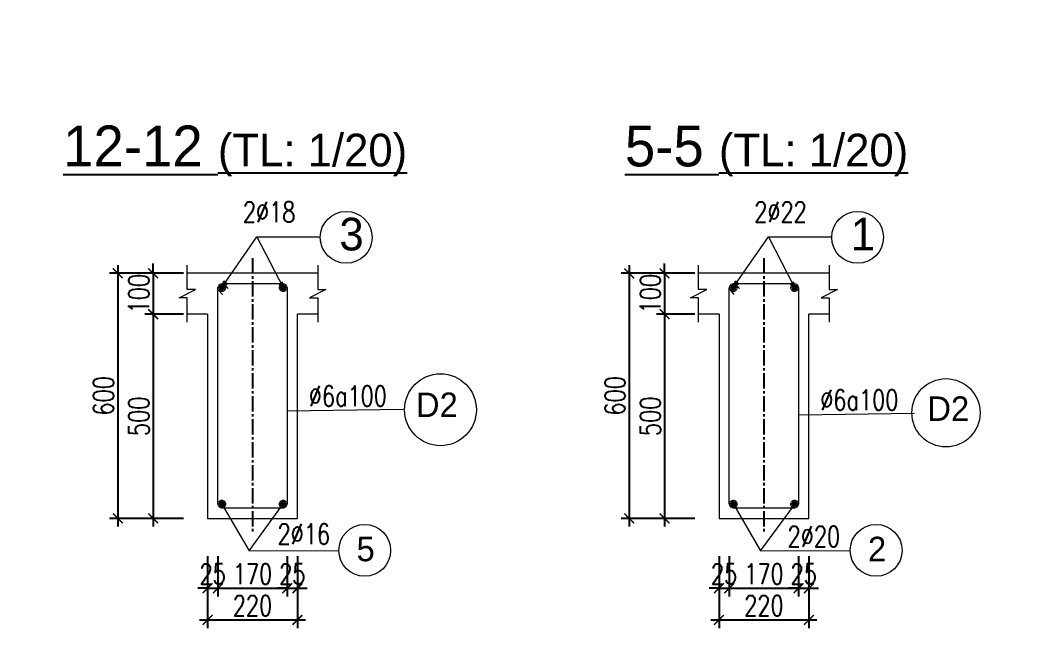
# Model space of a CAD drawing. Header units: millimetres. Extents: x -94324 to 105676, y -98316 to 125800.
# Drawn here: x -14207 to -11722, y 35234 to 36770 of the extents above; entities that cross this region are included whole.
import ezdxf

# ---------------------------------------------------------------- set-up
doc = ezdxf.new("R2010")
doc.units = ezdxf.units.MM
doc.header["$MEASUREMENT"] = 0
doc.linetypes.add('CENTER2', pattern=[1.125, 0.75, -0.125, 0.125, -0.125])
for name, color, linetype, lineweight in [('7', 7, 'Continuous', 20), ('8', 8, 'Continuous', 13), ('bao', 4, 'Continuous', 20), ('Dim', 8, 'Continuous', 15), ('THEP', 3, 'Continuous', 18), ('thepchu', 1, 'Continuous', 30)]:
    doc.layers.add(name, color=color, linetype=linetype, lineweight=lineweight)
doc.layers.add('TEXT', color=3, linetype='Continuous')
doc.layers.add('TRUCDX', color=9, linetype='CENTER2')
doc.styles.add('ROMANS', font='romans.shx', dxfattribs={"width": 0.75, "bigfont": 'vns.shx'})
doc.styles.add('romans.shx', font='romans.shx', dxfattribs={"width": 0.75, "bigfont": 'vns.shx'})
doc.styles.add('VNAVANTH', font='')
doc.styles.get('VNAVANTH').set_extended_font_data('.VnAvantH')
doc.dimstyles.new('1-20', dxfattribs={"dimscale": 20, "dimtxt": 2.5, "dimasz": 1.2, "dimexe": 1, "dimexo": 0, "dimgap": 0.5, "dimtad": 1, "dimdec": 0, "dimzin": 0, "dimdsep": 46, "dimtxsty": 'romans.shx', "dimblk": 'ARCHTICK', "dimcen": 0.09, "dimdle": 1, "dimclrd": 8, "dimclre": 8, "dimclrt": 3, "dimadec": 0, "dimazin": 0, "dimtfac": 1, "dimtdec": 0, "dimtix": 1, "dimtmove": 0, "dimatfit": 3, "dimfxl": 1, "dimtolj": 1, "dimtzin": 0, "dimarcsym": 0})

# ---------------------------------------------------------------- blocks, each defined once
blk = doc.blocks.new('thep')
at = {"layer": 'thepchu'}
for p, q in [((-0.5, 0), (0.5, 0)), ((-0.35, 0.35), (0.35, -0.35)), ((0.35, 0.35), (-0.35, -0.35)), ((0, 0.5), (0, -0.5))]:
    blk.add_line(p, q, dxfattribs=at)
at = {"layer": 'thepchu', "const_width": 0.0833}
blk.add_lwpolyline([(-0.5, 0, 1), (0.5, 0, 1), (-0.5, 0, 1)], format="xyb", dxfattribs=at)
blk = doc.blocks.new('_ArchTick')
at = {"layer": 'Dim', "color": 0, "const_width": 0.15}
blk.add_lwpolyline([(-0.5, -0.5), (0.5, 0.5)], dxfattribs=at)
blk = doc.blocks.new('*D188')
at = {"layer": 'Defpoints', "color": 0, "transparency": 16777216}
for p in [(-13807.5, 36150.5), (-13882, 36050.5), (-13807.5, 36050.5)]:
    blk.add_point(p, dxfattribs=at)
at = {"layer": 'Dim', "color": 8, "lineweight": -2, "transparency": 16777216}
for p, q in [((-13882, 36150.5), (-13882, 36174.5)), ((-13807.5, 36150.5), (-13902, 36150.5)), ((-13882, 36150.5), (-13882, 36050.5)), ((-13807.5, 36050.5), (-13902, 36050.5)), ((-13882, 36050.5), (-13882, 36026.5))]:
    blk.add_line(p, q, dxfattribs=at)
at = {"layer": 'Dim', "color": 8, "lineweight": -2, "transparency": 16777216, "xscale": 24, "yscale": 24, "zscale": 24}
for p, rotation in [((-13882, 36150.5), 270), ((-13882, 36050.5), 90)]:
    blk.add_blockref('_ArchTick', p, dxfattribs=dict(at, rotation=rotation))
at = {"layer": 'Dim', "color": 3, "transparency": 16777216, "insert": (-13917, 36100.5), "char_height": 50, "attachment_point": 5, "rotation": 90, "style": 'romans.shx'}
blk.add_mtext('\\A1;100', dxfattribs=at)
blk = doc.blocks.new('*D189')
at = {"layer": 'Defpoints', "color": 0, "transparency": 16777216}
for p in [(-13807.5, 36050.5), (-13882, 35550.5), (-13807.5, 35550.5)]:
    blk.add_point(p, dxfattribs=at)
at = {"layer": 'Dim', "color": 8, "lineweight": -2, "transparency": 16777216}
for p, q in [((-13882, 36070.5), (-13882, 35530.5)), ((-13807.5, 36050.5), (-13902, 36050.5)), ((-13807.5, 35550.5), (-13902, 35550.5))]:
    blk.add_line(p, q, dxfattribs=at)
at = {"layer": 'Dim', "color": 8, "lineweight": -2, "transparency": 16777216, "xscale": 24, "yscale": 24, "zscale": 24}
for p, rotation in [((-13882, 36050.5), 90), ((-13882, 35550.5), 270)]:
    blk.add_blockref('_ArchTick', p, dxfattribs=dict(at, rotation=rotation))
at = {"layer": 'Dim', "color": 3, "transparency": 16777216, "insert": (-13917, 35800.5), "char_height": 50, "attachment_point": 5, "rotation": 90, "style": 'romans.shx'}
blk.add_mtext('\\A1;500', dxfattribs=at)
blk = doc.blocks.new('*D190')
at = {"layer": 'Defpoints', "color": 0, "transparency": 16777216}
for p in [(-13807.5, 36150.5), (-13968.5, 35550.5), (-13807.5, 35550.5)]:
    blk.add_point(p, dxfattribs=at)
at = {"layer": 'Dim', "color": 8, "lineweight": -2, "transparency": 16777216}
for p, q in [((-13968.5, 36170.5), (-13968.5, 35530.5)), ((-13807.5, 36150.5), (-13988.5, 36150.5)), ((-13807.5, 35550.5), (-13988.5, 35550.5))]:
    blk.add_line(p, q, dxfattribs=at)
at = {"layer": 'Dim', "color": 8, "lineweight": -2, "transparency": 16777216, "xscale": 24, "yscale": 24, "zscale": 24}
for p, rotation in [((-13968.5, 36150.5), 90), ((-13968.5, 35550.5), 270)]:
    blk.add_blockref('_ArchTick', p, dxfattribs=dict(at, rotation=rotation))
at = {"layer": 'Dim', "color": 3, "transparency": 16777216, "insert": (-14003.5, 35850.5), "char_height": 50, "attachment_point": 5, "rotation": 90, "style": 'romans.shx'}
blk.add_mtext('\\A1;600', dxfattribs=at)
blk = doc.blocks.new('*D191')
at = {"layer": 'Defpoints', "color": 0, "transparency": 16777216}
for p in [(-13748.5, 35458), (-13723.5, 35458), (-13723.5, 35379.5)]:
    blk.add_point(p, dxfattribs=at)
at = {"layer": 'Dim', "color": 8, "lineweight": -2, "transparency": 16777216}
for p, q in [((-13748.5, 35458), (-13748.5, 35359.5)), ((-13723.5, 35458), (-13723.5, 35359.5)), ((-13748.5, 35379.5), (-13772.5, 35379.5)), ((-13748.5, 35379.5), (-13723.5, 35379.5)), ((-13723.5, 35379.5), (-13699.5, 35379.5))]:
    blk.add_line(p, q, dxfattribs=at)
at = {"layer": 'Dim', "color": 8, "lineweight": -2, "transparency": 16777216, "xscale": 24, "yscale": 24, "zscale": 24}
blk.add_blockref('_ArchTick', (-13748.5, 35379.5), dxfattribs=at)
at = {"layer": 'Dim', "color": 8, "lineweight": -2, "transparency": 16777216, "xscale": 24, "yscale": 24, "zscale": 24, "rotation": 180}
blk.add_blockref('_ArchTick', (-13723.5, 35379.5), dxfattribs=at)
at = {"layer": 'Dim', "color": 3, "transparency": 16777216, "insert": (-13736, 35414.5), "char_height": 50, "attachment_point": 5, "style": 'romans.shx'}
blk.add_mtext('\\A1;25', dxfattribs=at)
blk = doc.blocks.new('*D192')
at = {"layer": 'Defpoints', "color": 0, "transparency": 16777216}
for p in [(-13723.5, 35458), (-13553.5, 35458), (-13553.5, 35379.5)]:
    blk.add_point(p, dxfattribs=at)
at = {"layer": 'Dim', "color": 8, "lineweight": -2, "transparency": 16777216}
for p, q in [((-13723.5, 35458), (-13723.5, 35359.5)), ((-13553.5, 35458), (-13553.5, 35359.5)), ((-13743.5, 35379.5), (-13533.5, 35379.5))]:
    blk.add_line(p, q, dxfattribs=at)
at = {"layer": 'Dim', "color": 8, "lineweight": -2, "transparency": 16777216, "xscale": 24, "yscale": 24, "zscale": 24, "rotation": 180}
blk.add_blockref('_ArchTick', (-13723.5, 35379.5), dxfattribs=at)
at = {"layer": 'Dim', "color": 8, "lineweight": -2, "transparency": 16777216, "xscale": 24, "yscale": 24, "zscale": 24}
blk.add_blockref('_ArchTick', (-13553.5, 35379.5), dxfattribs=at)
at = {"layer": 'Dim', "color": 3, "transparency": 16777216, "insert": (-13638.5, 35414.5), "char_height": 50, "attachment_point": 5, "style": 'romans.shx'}
blk.add_mtext('\\A1;170', dxfattribs=at)
blk = doc.blocks.new('*D193')
at = {"layer": 'Defpoints', "color": 0, "transparency": 16777216}
for p in [(-13553.5, 35458), (-13528.5, 35458), (-13528.5, 35379.5)]:
    blk.add_point(p, dxfattribs=at)
at = {"layer": 'Dim', "color": 8, "lineweight": -2, "transparency": 16777216}
for p, q in [((-13553.5, 35458), (-13553.5, 35359.5)), ((-13528.5, 35458), (-13528.5, 35359.5)), ((-13553.5, 35379.5), (-13577.5, 35379.5)), ((-13553.5, 35379.5), (-13528.5, 35379.5)), ((-13528.5, 35379.5), (-13504.5, 35379.5))]:
    blk.add_line(p, q, dxfattribs=at)
at = {"layer": 'Dim', "color": 8, "lineweight": -2, "transparency": 16777216, "xscale": 24, "yscale": 24, "zscale": 24}
blk.add_blockref('_ArchTick', (-13553.5, 35379.5), dxfattribs=at)
at = {"layer": 'Dim', "color": 8, "lineweight": -2, "transparency": 16777216, "xscale": 24, "yscale": 24, "zscale": 24, "rotation": 180}
blk.add_blockref('_ArchTick', (-13528.5, 35379.5), dxfattribs=at)
at = {"layer": 'Dim', "color": 3, "transparency": 16777216, "insert": (-13541, 35414.5), "char_height": 50, "attachment_point": 5, "style": 'romans.shx'}
blk.add_mtext('\\A1;25', dxfattribs=at)
blk = doc.blocks.new('*D194')
at = {"layer": 'Defpoints', "color": 0, "transparency": 16777216}
for p in [(-13748.5, 35458), (-13528.5, 35458), (-13528.5, 35302)]:
    blk.add_point(p, dxfattribs=at)
at = {"layer": 'Dim', "color": 8, "lineweight": -2, "transparency": 16777216}
for p, q in [((-13748.5, 35458), (-13748.5, 35282)), ((-13528.5, 35458), (-13528.5, 35282)), ((-13768.5, 35302), (-13508.5, 35302))]:
    blk.add_line(p, q, dxfattribs=at)
at = {"layer": 'Dim', "color": 8, "lineweight": -2, "transparency": 16777216, "xscale": 24, "yscale": 24, "zscale": 24, "rotation": 180}
blk.add_blockref('_ArchTick', (-13748.5, 35302), dxfattribs=at)
at = {"layer": 'Dim', "color": 8, "lineweight": -2, "transparency": 16777216, "xscale": 24, "yscale": 24, "zscale": 24}
blk.add_blockref('_ArchTick', (-13528.5, 35302), dxfattribs=at)
at = {"layer": 'Dim', "color": 3, "transparency": 16777216, "insert": (-13638.5, 35337), "char_height": 50, "attachment_point": 5, "style": 'romans.shx'}
blk.add_mtext('\\A1;220', dxfattribs=at)
blk = doc.blocks.new('*D195')
at = {"layer": 'Defpoints', "color": 0, "transparency": 16777216}
for p in [(-12554.5, 36150.5), (-12629, 36050.5), (-12554.5, 36050.5)]:
    blk.add_point(p, dxfattribs=at)
at = {"layer": 'Dim', "color": 8, "lineweight": -2, "transparency": 16777216}
for p, q in [((-12629, 36150.5), (-12629, 36174.5)), ((-12554.5, 36150.5), (-12649, 36150.5)), ((-12629, 36150.5), (-12629, 36050.5)), ((-12554.5, 36050.5), (-12649, 36050.5)), ((-12629, 36050.5), (-12629, 36026.5))]:
    blk.add_line(p, q, dxfattribs=at)
at = {"layer": 'Dim', "color": 8, "lineweight": -2, "transparency": 16777216, "xscale": 24, "yscale": 24, "zscale": 24}
for p, rotation in [((-12629, 36150.5), 270), ((-12629, 36050.5), 90)]:
    blk.add_blockref('_ArchTick', p, dxfattribs=dict(at, rotation=rotation))
at = {"layer": 'Dim', "color": 3, "transparency": 16777216, "insert": (-12664, 36100.5), "char_height": 50, "attachment_point": 5, "rotation": 90, "style": 'romans.shx'}
blk.add_mtext('\\A1;100', dxfattribs=at)
blk = doc.blocks.new('*D196')
at = {"layer": 'Defpoints', "color": 0, "transparency": 16777216}
for p in [(-12554.5, 36050.5), (-12629, 35550.5), (-12554.5, 35550.5)]:
    blk.add_point(p, dxfattribs=at)
at = {"layer": 'Dim', "color": 8, "lineweight": -2, "transparency": 16777216}
for p, q in [((-12629, 36070.5), (-12629, 35530.5)), ((-12554.5, 36050.5), (-12649, 36050.5)), ((-12554.5, 35550.5), (-12649, 35550.5))]:
    blk.add_line(p, q, dxfattribs=at)
at = {"layer": 'Dim', "color": 8, "lineweight": -2, "transparency": 16777216, "xscale": 24, "yscale": 24, "zscale": 24}
for p, rotation in [((-12629, 36050.5), 90), ((-12629, 35550.5), 270)]:
    blk.add_blockref('_ArchTick', p, dxfattribs=dict(at, rotation=rotation))
at = {"layer": 'Dim', "color": 3, "transparency": 16777216, "insert": (-12664, 35800.5), "char_height": 50, "attachment_point": 5, "rotation": 90, "style": 'romans.shx'}
blk.add_mtext('\\A1;500', dxfattribs=at)
blk = doc.blocks.new('*D197')
at = {"layer": 'Defpoints', "color": 0, "transparency": 16777216}
for p in [(-12554.5, 36150.5), (-12715.5, 35550.5), (-12554.5, 35550.5)]:
    blk.add_point(p, dxfattribs=at)
at = {"layer": 'Dim', "color": 8, "lineweight": -2, "transparency": 16777216}
for p, q in [((-12715.5, 36170.5), (-12715.5, 35530.5)), ((-12554.5, 36150.5), (-12735.5, 36150.5)), ((-12554.5, 35550.5), (-12735.5, 35550.5))]:
    blk.add_line(p, q, dxfattribs=at)
at = {"layer": 'Dim', "color": 8, "lineweight": -2, "transparency": 16777216, "xscale": 24, "yscale": 24, "zscale": 24}
for p, rotation in [((-12715.5, 36150.5), 90), ((-12715.5, 35550.5), 270)]:
    blk.add_blockref('_ArchTick', p, dxfattribs=dict(at, rotation=rotation))
at = {"layer": 'Dim', "color": 3, "transparency": 16777216, "insert": (-12750.5, 35850.5), "char_height": 50, "attachment_point": 5, "rotation": 90, "style": 'romans.shx'}
blk.add_mtext('\\A1;600', dxfattribs=at)
blk = doc.blocks.new('*D198')
at = {"layer": 'Defpoints', "color": 0, "transparency": 16777216}
for p in [(-12495.5, 35458), (-12470.5, 35458), (-12470.5, 35379.5)]:
    blk.add_point(p, dxfattribs=at)
at = {"layer": 'Dim', "color": 8, "lineweight": -2, "transparency": 16777216}
for p, q in [((-12495.5, 35458), (-12495.5, 35359.5)), ((-12470.5, 35458), (-12470.5, 35359.5)), ((-12495.5, 35379.5), (-12519.5, 35379.5)), ((-12495.5, 35379.5), (-12470.5, 35379.5)), ((-12470.5, 35379.5), (-12446.5, 35379.5))]:
    blk.add_line(p, q, dxfattribs=at)
at = {"layer": 'Dim', "color": 8, "lineweight": -2, "transparency": 16777216, "xscale": 24, "yscale": 24, "zscale": 24}
blk.add_blockref('_ArchTick', (-12495.5, 35379.5), dxfattribs=at)
at = {"layer": 'Dim', "color": 8, "lineweight": -2, "transparency": 16777216, "xscale": 24, "yscale": 24, "zscale": 24, "rotation": 180}
blk.add_blockref('_ArchTick', (-12470.5, 35379.5), dxfattribs=at)
at = {"layer": 'Dim', "color": 3, "transparency": 16777216, "insert": (-12483, 35414.5), "char_height": 50, "attachment_point": 5, "style": 'romans.shx'}
blk.add_mtext('\\A1;25', dxfattribs=at)
blk = doc.blocks.new('*D199')
at = {"layer": 'Defpoints', "color": 0, "transparency": 16777216}
for p in [(-12470.5, 35458), (-12300.5, 35458), (-12300.5, 35379.5)]:
    blk.add_point(p, dxfattribs=at)
at = {"layer": 'Dim', "color": 8, "lineweight": -2, "transparency": 16777216}
for p, q in [((-12470.5, 35458), (-12470.5, 35359.5)), ((-12300.5, 35458), (-12300.5, 35359.5)), ((-12490.5, 35379.5), (-12280.5, 35379.5))]:
    blk.add_line(p, q, dxfattribs=at)
at = {"layer": 'Dim', "color": 8, "lineweight": -2, "transparency": 16777216, "xscale": 24, "yscale": 24, "zscale": 24, "rotation": 180}
blk.add_blockref('_ArchTick', (-12470.5, 35379.5), dxfattribs=at)
at = {"layer": 'Dim', "color": 8, "lineweight": -2, "transparency": 16777216, "xscale": 24, "yscale": 24, "zscale": 24}
blk.add_blockref('_ArchTick', (-12300.5, 35379.5), dxfattribs=at)
at = {"layer": 'Dim', "color": 3, "transparency": 16777216, "insert": (-12385.5, 35414.5), "char_height": 50, "attachment_point": 5, "style": 'romans.shx'}
blk.add_mtext('\\A1;170', dxfattribs=at)
blk = doc.blocks.new('*D200')
at = {"layer": 'Defpoints', "color": 0, "transparency": 16777216}
for p in [(-12300.5, 35458), (-12275.5, 35458), (-12275.5, 35379.5)]:
    blk.add_point(p, dxfattribs=at)
at = {"layer": 'Dim', "color": 8, "lineweight": -2, "transparency": 16777216}
for p, q in [((-12300.5, 35458), (-12300.5, 35359.5)), ((-12275.5, 35458), (-12275.5, 35359.5)), ((-12300.5, 35379.5), (-12324.5, 35379.5)), ((-12300.5, 35379.5), (-12275.5, 35379.5)), ((-12275.5, 35379.5), (-12251.5, 35379.5))]:
    blk.add_line(p, q, dxfattribs=at)
at = {"layer": 'Dim', "color": 8, "lineweight": -2, "transparency": 16777216, "xscale": 24, "yscale": 24, "zscale": 24}
blk.add_blockref('_ArchTick', (-12300.5, 35379.5), dxfattribs=at)
at = {"layer": 'Dim', "color": 8, "lineweight": -2, "transparency": 16777216, "xscale": 24, "yscale": 24, "zscale": 24, "rotation": 180}
blk.add_blockref('_ArchTick', (-12275.5, 35379.5), dxfattribs=at)
at = {"layer": 'Dim', "color": 3, "transparency": 16777216, "insert": (-12288, 35414.5), "char_height": 50, "attachment_point": 5, "style": 'romans.shx'}
blk.add_mtext('\\A1;25', dxfattribs=at)
blk = doc.blocks.new('*D201')
at = {"layer": 'Defpoints', "color": 0, "transparency": 16777216}
for p in [(-12495.5, 35458), (-12275.5, 35458), (-12275.5, 35302)]:
    blk.add_point(p, dxfattribs=at)
at = {"layer": 'Dim', "color": 8, "lineweight": -2, "transparency": 16777216}
for p, q in [((-12495.5, 35458), (-12495.5, 35282)), ((-12275.5, 35458), (-12275.5, 35282)), ((-12515.5, 35302), (-12255.5, 35302))]:
    blk.add_line(p, q, dxfattribs=at)
at = {"layer": 'Dim', "color": 8, "lineweight": -2, "transparency": 16777216, "xscale": 24, "yscale": 24, "zscale": 24, "rotation": 180}
blk.add_blockref('_ArchTick', (-12495.5, 35302), dxfattribs=at)
at = {"layer": 'Dim', "color": 8, "lineweight": -2, "transparency": 16777216, "xscale": 24, "yscale": 24, "zscale": 24}
blk.add_blockref('_ArchTick', (-12275.5, 35302), dxfattribs=at)
at = {"layer": 'Dim', "color": 3, "transparency": 16777216, "insert": (-12385.5, 35337), "char_height": 50, "attachment_point": 5, "style": 'romans.shx'}
blk.add_mtext('\\A1;220', dxfattribs=at)

msp = doc.modelspace()

# ---------------------------------------------------------------- linework, layer by layer
at = {"layer": '7'}
msp.add_circle((5675.5, 1684), 100000, dxfattribs=at)
at = {"layer": '8'}
for points in [[(-13798.5, 36030.5), (-13798.5, 36090.5), (-13818.5, 36090.5), (-13778.5, 36110.5), (-13798.5, 36110.5), (-13798.5, 36170.5)], [(-13478.5, 36170.5), (-13478.5, 36110.5), (-13458.5, 36110.5), (-13498.5, 36090.5), (-13478.5, 36090.5), (-13478.5, 36030.5)], [(-12545.5, 36030.5), (-12545.5, 36090.5), (-12565.5, 36090.5), (-12525.5, 36110.5), (-12545.5, 36110.5), (-12545.5, 36170.5)], [(-12225.5, 36170.5), (-12225.5, 36110.5), (-12205.5, 36110.5), (-12245.5, 36090.5), (-12225.5, 36090.5), (-12225.5, 36030.5)]]:
    msp.add_lwpolyline(points, dxfattribs=at)
at = {"layer": 'bao'}
for p, q in [((-13478.5, 36150.5), (-13798.5, 36150.5)), ((-12225.5, 36150.5), (-12545.5, 36150.5)), ((-13748.5, 36050.5), (-13798.5, 36050.5)), ((-13748.5, 36050.5), (-13748.5, 35550.5)), ((-13528.5, 35550.5), (-13528.5, 36050.5)), ((-13478.5, 36050.5), (-13528.5, 36050.5)), ((-12495.5, 36050.5), (-12545.5, 36050.5)), ((-12495.5, 36050.5), (-12495.5, 35550.5)), ((-12275.5, 35550.5), (-12275.5, 36050.5)), ((-12225.5, 36050.5), (-12275.5, 36050.5)), ((-13748.5, 35550.5), (-13528.5, 35550.5)), ((-12495.5, 35550.5), (-12275.5, 35550.5))]:
    msp.add_line(p, q, dxfattribs=at)
at = {"layer": 'THEP'}
for p, q in [((-13713.5, 36115.5), (-13627.5, 36239.5)), ((-13627.5, 36239.5), (-13563.5, 36115.5)), ((-13627.5, 36239.5), (-13472.5, 36239.5)), ((-12460.5, 36115.5), (-12374.5, 36239.5)), ((-12374.5, 36239.5), (-12310.5, 36115.5)), ((-12374.5, 36239.5), (-12219.5, 36239.5)), ((-13713.5, 36115.5), (-13708.4, 36132.1)), ((-13700.1, 36124.9), (-13713.5, 36115.5)), ((-13708.4, 36132.1), (-13700.1, 36124.9)), ((-13706.4, 36122.6), (-13698, 36113)), ((-13565, 36129), (-13573, 36124)), ((-13573, 36124), (-13563.5, 36115.5)), ((-13563.5, 36115.5), (-13565, 36129)), ((-12460.5, 36115.5), (-12455.4, 36132.1)), ((-12447.1, 36124.9), (-12460.5, 36115.5)), ((-12455.4, 36132.1), (-12447.1, 36124.9)), ((-12453.4, 36122.6), (-12445, 36113)), ((-12312, 36129), (-12320, 36124)), ((-12320, 36124), (-12310.5, 36115.5)), ((-12310.5, 36115.5), (-12312, 36129)), ((-13720.6, 36108.4), (-13712.1, 36098.9)), ((-12467.6, 36108.4), (-12459.1, 36098.9)), ((-13553.5, 35813.5), (-13269.5, 35817.5)), ((-12300.5, 35804), (-12016.5, 35808)), ((-13713.5, 35585.5), (-13646.5, 35471.3)), ((-13646.5, 35471.3), (-13565.2, 35583.8)), ((-12459, 35583.8), (-12393.5, 35471.3)), ((-12393.5, 35471.3), (-12310.5, 35583.8)), ((-13646.5, 35471.3), (-13427, 35472.3)), ((-12393.5, 35471.3), (-12174, 35472.3))]:
    msp.add_line(p, q, dxfattribs=at)
for points in [[(-13723.5, 35585.5), (-13723.5, 36115.5)], [(-13713.5, 36125.5), (-13563.5, 36125.5)], [(-13553.5, 36115.5), (-13553.5, 35585.5)], [(-12470.5, 35585.5), (-12470.5, 36115.5)], [(-12460.5, 36125.5), (-12310.5, 36125.5)], [(-12300.5, 36115.5), (-12300.5, 35585.5)], [(-13563.5, 35575.5), (-13713.5, 35575.5)], [(-12310.5, 35575.5), (-12460.5, 35575.5)]]:
    msp.add_lwpolyline(points, dxfattribs=at)
for centre, radius in [((-13409, 36238.5), 63.5), ((-12156, 36238.5), 63.5), ((-13178, 35816.5), 88), ((-11939.5, 35809), 83.6), ((-13363.5, 35472.3), 63.5), ((-12110.5, 35472.3), 63.5)]:
    msp.add_circle(centre, radius, dxfattribs=at)
at = {"layer": 'TRUCDX', "ltscale": 50}
for p, q in [((-13638.5, 36187.2), (-13638.5, 35513.8)), ((-12385.5, 36187.2), (-12385.5, 35513.8))]:
    msp.add_line(p, q, dxfattribs=at)

# ---------------------------------------------------------------- block references
at = {"layer": 'thepchu', "yscale": 20, "zscale": 20}
for p, xscale, rotation in [((-13713.5, 36115.5), -20, 90), ((-13563.5, 36115.5), 20, 270), ((-12460.5, 36115.5), -20, 90), ((-12310.5, 36115.5), 20, 270), ((-13713.5, 35585.5), 20, 90), ((-13563.5, 35585.5), -20, 270), ((-12460.5, 35585.5), 20, 90), ((-12310.5, 35585.5), -20, 270)]:
    msp.add_blockref('thep', p, dxfattribs=dict(at, xscale=xscale, rotation=rotation))

# ---------------------------------------------------------------- texts
at = {"layer": 'TEXT', "char_height": 100, "width": 3655.8, "attachment_point": 2, "style": 'VNAVANTH'}
for s, insert in [('{\\L12-12 \\H0.8x;(tl: 1/20)}', (-13681, 36512.2)), ('{\\L5-5 \\H0.8x;(tl: 1/20)}', (-12379, 36512.2))]:
    msp.add_mtext(s, dxfattribs=dict(at, insert=insert))
at = {"layer": 'THEP', "attachment_point": 1}
for s, width, insert, char_height, style in [('2Ø18', 287, (-13662.1, 36325.7), 50, 'ROMANS'), ('2Ø22', 287, (-12409.1, 36325.7), 50, 'ROMANS'), ('3', 73.5, (-13425.6, 36286.5), 80, 'VNAVANTH'), ('1', 73.5, (-12172.6, 36286.5), 80, 'VNAVANTH'), ('Ø6a100', 287, (-13500.5, 35875), 50, 'ROMANS'), ('Ø6a100', 287, (-12247.5, 35865.5), 50, 'ROMANS'), ('D2', 101.781, (-13238.1, 35858.6), 60, 'VNAVANTH'), ('D2', 101.781, (-11985.1, 35849.2), 60, 'VNAVANTH'), ('2Ø16', 287, (-13577.1, 35537.1), 50, 'ROMANS'), ('2Ø20', 287, (-12327.3, 35531.2), 50, 'ROMANS'), ('5', 101.781, (-13383.6, 35505.6), 60, 'VNAVANTH'), ('2', 101.781, (-12130.6, 35505.6), 60, 'VNAVANTH')]:
    msp.add_mtext_dynamic_manual_height_columns(s, width=width, gutter_width=500, heights=[0], dxfattribs=dict(at, insert=insert, char_height=char_height, style=style))

# ---------------------------------------------------------------- dimensions: what is measured, and where the dimension line sits
at = {"layer": 'Dim'}
for base, p1, p2, picture, middle in [((-13968.5, 35550.5), (-13807.5, 36150.5), (-13807.5, 35550.5), '*D190', (-14003.5, 35850.5)), ((-13882, 36050.5), (-13807.5, 36150.5), (-13807.5, 36050.5), '*D188', (-13917, 36100.5)), ((-12715.5, 35550.5), (-12554.5, 36150.5), (-12554.5, 35550.5), '*D197', (-12750.5, 35850.5)), ((-12629, 36050.5), (-12554.5, 36150.5), (-12554.5, 36050.5), '*D195', (-12664, 36100.5))]:
    dim = msp.add_linear_dim(base=base, p1=p1, p2=p2, angle=90, dimstyle='1-20', dxfattribs=at)
    dim.commit()
    dim.dimension.update_dxf_attribs({"geometry": picture, "text_midpoint": middle})
for base, p1, p2, picture, middle in [((-13882, 35550.5), (-13807.5, 36050.5), (-13807.5, 35550.5), '*D189', (-13917, 35800.5)), ((-12629, 35550.5), (-12554.5, 36050.5), (-12554.5, 35550.5), '*D196', (-12664, 35800.5))]:
    dim = msp.add_linear_dim(base=base, p1=p1, p2=p2, angle=90, dimstyle='1-20', override={"dimtmove": 1}, dxfattribs=at)
    dim.commit()
    dim.dimension.update_dxf_attribs({"geometry": picture, "text_midpoint": middle})
for base, p1, p2, picture, middle in [((-13723.5, 35379.5), (-13748.5, 35458), (-13723.5, 35458), '*D191', (-13736, 35414.5)), ((-13528.5, 35302), (-13748.5, 35458), (-13528.5, 35458), '*D194', (-13638.5, 35337)), ((-12470.5, 35379.5), (-12495.5, 35458), (-12470.5, 35458), '*D198', (-12483, 35414.5)), ((-12275.5, 35302), (-12495.5, 35458), (-12275.5, 35458), '*D201', (-12385.5, 35337))]:
    dim = msp.add_linear_dim(base=base, p1=p1, p2=p2, dimstyle='1-20', dxfattribs=at)
    dim.commit()
    dim.dimension.update_dxf_attribs({"geometry": picture, "text_midpoint": middle})
for base, p1, p2, picture, middle in [((-13553.5, 35379.5), (-13723.5, 35458), (-13553.5, 35458), '*D192', (-13638.5, 35414.5)), ((-13528.5, 35379.5), (-13553.5, 35458), (-13528.5, 35458), '*D193', (-13541, 35414.5)), ((-12300.5, 35379.5), (-12470.5, 35458), (-12300.5, 35458), '*D199', (-12385.5, 35414.5)), ((-12275.5, 35379.5), (-12300.5, 35458), (-12275.5, 35458), '*D200', (-12288, 35414.5))]:
    dim = msp.add_linear_dim(base=base, p1=p1, p2=p2, dimstyle='1-20', override={"dimtmove": 1}, dxfattribs=at)
    dim.commit()
    dim.dimension.update_dxf_attribs({"geometry": picture, "text_midpoint": middle})

doc.saveas('drawing.dxf')
